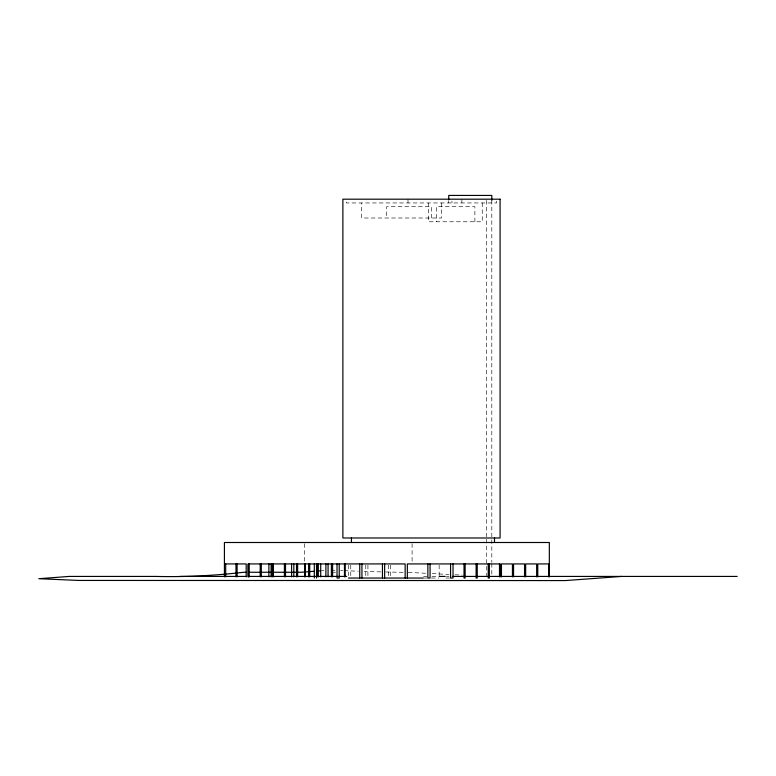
<?xml version="1.0" encoding="UTF-8"?>
<svg xmlns="http://www.w3.org/2000/svg" width="776" height="776" viewBox="0 0 776 776"><rect width="100%" height="100%" fill="white"/><g stroke="black" fill="none" stroke-linecap="round" stroke-linejoin="round"><path stroke-width="0.58" stroke-dasharray="3.88 2.91" d="M321.516 570.729L323.922 570.544M333.156 572.261L335.552 572.261M423.55 576.423L427.159 576.423M431.96 576.423L438.236 576.423M446.375 576.423L449.052 576.423M423.638 578.042L427.217 578.042M431.378 578.042L438.983 578.042M445.899 578.042L449.527 578.042M380.87 571.893L364.245 571.456M385.623 571.98L403.471 572.329M408.225 572.416L427.382 573.338M331.129 570.137L335.853 570.321M340.586 570.515L342.953 570.602M344.137 570.651L358.328 571.214M454.969 574.754L462.215 575.074M432.183 573.59L448.955 574.463M496.659 201.071L496.659 202.953L346.3 202.953L346.3 201.071M491.809 200.266L491.809 562.299M491.809 563.512L491.809 575.617M486.668 200.402L486.668 536.769M486.668 539.155L486.668 575.685M482.245 202.953L482.245 221.771L428.371 221.771L428.371 202.953M474.883 221.771L474.883 206.717L436.355 206.717L436.355 221.771M461.875 199.189L461.875 202.953M451.971 201.071L451.971 202.953M448.741 200.8L448.741 202.953M441.515 202.953L441.515 218.007L361.703 218.007L361.703 202.953M439.148 565.103L439.148 575.685M431.378 218.007L431.378 206.717L386.594 206.717L386.594 218.007M412.085 543.685L412.085 562.736M408.001 199.189L408.001 202.953M390.658 565.103L390.658 575.685M388.514 565.103L388.514 575.685M367.921 565.103L367.921 575.685M365.777 565.103L365.777 575.685M350.762 565.103L350.762 575.685M348.657 565.103L348.657 575.685M304.57 543.685L304.57 563.929"/><path stroke-width="1.16" d="M621.692 576.423L565.403 580.574L78.716 580.438L38.8 578.702L69.287 576.423L155.918 576.423A2103.222 957.875 -61 0 0 243.78 572.261L246.167 572.261M314.29 571.272L301.049 572.261L248.553 572.261M316.695 571.087L320.313 570.816M224.991 563.929L246.186 563.929L246.186 576.869M179.76 576.423L246.06 576.423M248.465 576.423L346.707 576.423M439.167 576.423L445.181 576.423M452.389 576.423L737.2 576.423M348.385 578.042L423.25 578.042M549.33 576.859L549.33 542.502L224.419 542.502L224.419 576.859M548.758 576.869L548.758 563.929L537.768 563.929L537.768 576.869M536.653 576.869L536.653 563.929L525.662 563.929L525.662 576.869M524.547 576.869L524.547 563.929L513.557 563.929L513.557 576.869M512.441 576.869L512.441 563.929L501.451 563.929L501.451 576.869M500.336 576.869L500.336 563.929L407.351 563.929L407.351 578.042M499.492 563.929L499.492 576.869M494.496 537.981L494.496 542.502M491.809 200.266L491.809 195.426L448.741 195.426L448.741 199.723M489.346 563.929L489.346 578.042L488.23 578.042L488.23 563.929M477.24 563.929L477.24 578.042L476.125 578.042L476.125 563.929M465.134 563.929L465.134 578.042L464.019 578.042L464.019 563.929M453.029 563.929L453.029 578.042L450.565 578.042L450.565 563.929M430.069 563.929L430.069 578.042L427.857 578.042L427.857 563.929M405.15 578.042L405.15 563.929L248.398 563.929L248.398 576.869M384.644 563.929L384.644 578.042M382.442 563.929L382.442 578.042M361.936 563.929L361.936 578.042M359.734 563.929L359.734 578.042M351.441 537.981L351.441 542.502M345.194 563.929L345.194 576.869M344.466 563.929L344.466 576.869M339.228 563.929L339.228 578.042L337.017 578.042L337.017 563.929M332.603 563.929L332.603 576.869M331.4 563.929L331.4 576.869M328.073 563.929L328.073 576.869M325.881 563.929L325.881 576.869M320.721 563.929L320.721 576.869M318.315 563.929L318.315 576.869M317.122 563.929L317.122 576.869M316.521 563.929L316.521 578.042M314.309 563.929L314.309 578.042M309.731 563.929L309.731 576.869M308.615 563.929L308.615 576.869M305.288 563.929L305.288 576.869M304.57 563.929L304.57 576.869M297.625 563.929L297.625 576.869M296.51 563.929L296.51 576.869M293.813 563.929L293.813 576.869M291.601 563.929L291.601 576.869M285.519 563.929L285.519 576.869M284.404 563.929L284.404 576.869M273.414 563.929L273.414 576.869M272.298 563.929L272.298 576.869M271.105 563.929L271.105 576.869M268.894 563.929L268.894 576.869M261.308 563.929L261.308 576.869M260.193 563.929L260.193 576.869M249.203 563.929L249.203 576.869M248.087 563.929L248.087 576.869M237.097 563.929L237.097 576.869M235.982 563.929L235.982 576.869M225.69 563.929L225.69 576.869M500.083 199.189L342.876 199.189L342.876 537.981L500.083 537.981L500.083 199.189"/></g></svg>
